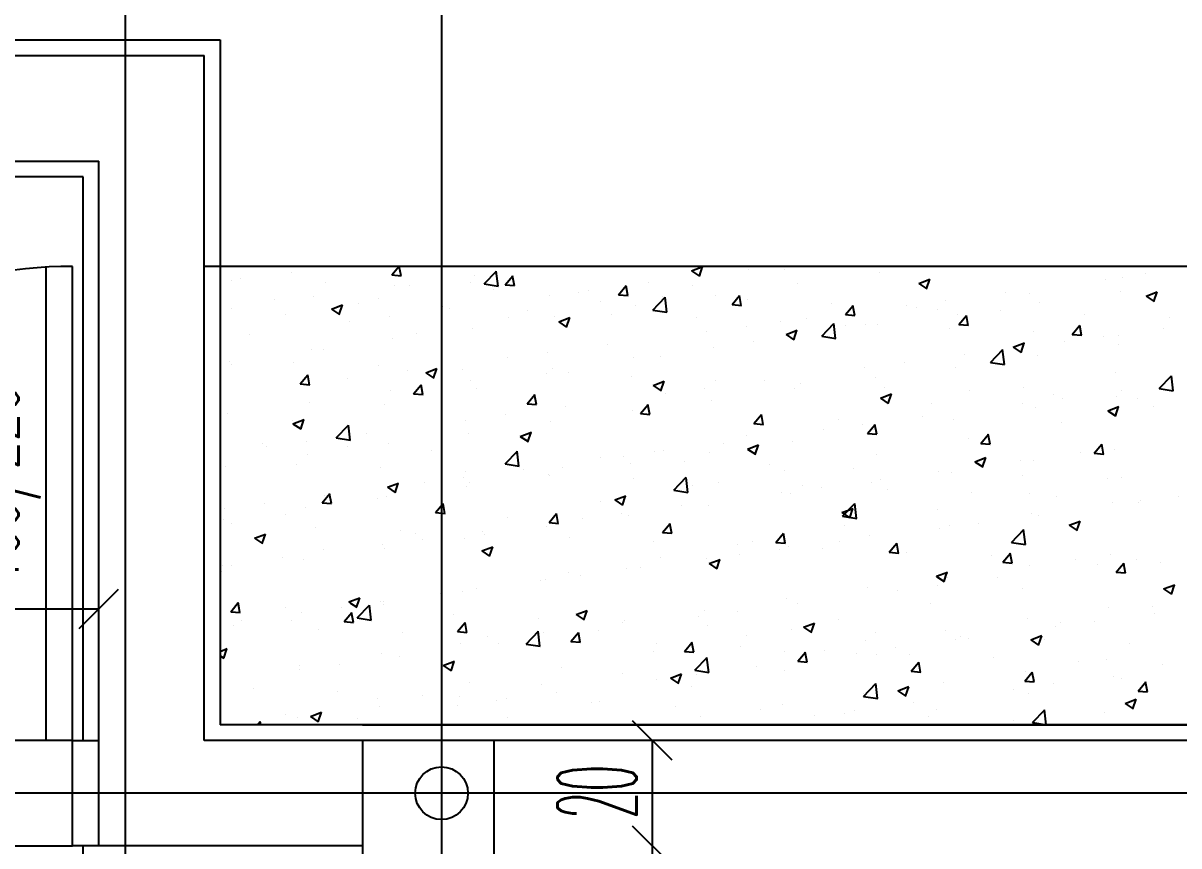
# Model space of a CAD drawing. Extents: x 78 to 306, y -397 to 18.
# Drawn here: x 271.23827 to 271.28212, y -396.46156 to -396.43032 of the extents above; entities that cross this region are included whole.
import ezdxf

# ---------------------------------------------------------------- set-up
doc = ezdxf.new("R2010")
doc.units = 0
doc.header["$LTSCALE"] = 0.5
doc.header["$MEASUREMENT"] = 0
doc.linetypes.add('DASHDOT2', pattern=[0.5, 0.25, -0.125, 0, -0.125])
doc.linetypes.add('DASHED', pattern=[0.75, 0.5, -0.25])
doc.layers.get('0').update_dxf_attribs({"linetype": 'CONTINUOUS'})
for name, color, linetype in [('AKS', 5, 'DASHDOT2'), ('ASHADE', 7, 'CONTINUOUS'), ('DUVAR', 6, 'CONTINUOUS'), ('INS.YAKL.', 30, 'CONTINUOUS'), ('KAPI', 1, 'CONTINUOUS'), ('KOLON', 4, 'CONTINUOUS'), ('MERDIVEN', 3, 'CONTINUOUS'), ('OLCU', 31, 'CONTINUOUS'), ('SIVA', 7, 'CONTINUOUS'), ('TARAMA', 8, 'CONTINUOUS')]:
    doc.layers.add(name, color=color, linetype=linetype)
doc.styles.add('OLCU', font='romans.shx', dxfattribs={"width": 0.6, "height": 0.125})
doc.styles.add('OLCUIC', font='ROMANS.SHX', dxfattribs={"width": 0.4, "height": 0.15})

msp = doc.modelspace()

# ---------------------------------------------------------------- linework, layer by layer
at = {"color": 0, "linetype": 'ByBlock'}
for p, q in [((271.240393941935, -396.4533098737721), (271.241893941935, -396.4518098737721)), ((271.262893941935, -396.4583098737721), (271.261393941935, -396.4568098737721)), ((271.261393941935, -396.4608098737721), (271.262893941935, -396.4623098737721)), ((271.262893941935, -396.4623098737721), (271.261393941935, -396.4608098737721))]:
    msp.add_line(p, q, dxfattribs=at)
at = {"layer": 'AKS'}
for p, q in [((271.2421439419349, -396.3515598737721), (271.2421439419349, -396.8395598737721)), ((271.2541439419349, -396.3555598737721), (271.2541439419349, -396.8355598737721)), ((271.3331439419348, -396.4595598737721), (271.0371439419357, -396.4595598737721))]:
    msp.add_line(p, q, dxfattribs=at)
at = {"layer": 'ASHADE'}
msp.add_circle((271.2541439419348, -396.4595598737721), 0.0009999999999999432, dxfattribs=at)
at = {"layer": 'DUVAR'}
for p, q in [((271.1661439419352, -396.4315598737721), (271.245143941935, -396.4315598737721)), ((271.245143941935, -396.4575598737758), (271.245143941935, -396.4315598737721)), ((271.1661439419356, -396.4355598737721), (271.241143941935, -396.4355598737721)), ((271.241143941935, -396.4615598737758), (271.241143941935, -396.4355598737721)), ((271.241143941935, -396.4575598737758), (271.241143941935, -396.4575598737758)), ((271.2511439419349, -396.4575598737758), (271.245143941935, -396.4575598737758)), ((271.4101439419348, -396.4575598737813), (271.2561439419349, -396.4575598737848)), ((271.2511439419349, -396.4615598737758), (271.241143941935, -396.4615598737758))]:
    msp.add_line(p, q, dxfattribs=at)
at = {"layer": 'INS.YAKL.', "linetype": 'DASHED', "ltscale": 0.5}
msp.add_line((271.1119697311724, -396.4586667860456), (271.5271439419359, -396.4397362132731), dxfattribs=at)
at = {"layer": 'KAPI'}
for p, q in [((271.2391439419349, -396.4575598737758), (271.2391439419355, -396.4395876730196)), ((271.2401439419349, -396.4575598737758), (271.2401439419352, -396.4395598737754)), ((271.2401439419349, -396.4575598737758), (271.2391439419349, -396.4575598737758)), ((271.2401439419349, -396.4575598737758), (271.2391439419349, -396.4575598737758)), ((271.2401439419349, -396.4575598737758), (271.2391439419349, -396.4575598737758)), ((271.2401439419352, -396.4615598737755), (271.2401439419349, -396.4575598737758)), ((271.2401439419349, -396.4575598737758), (271.241143941935, -396.4575598737758)), ((271.2401439419352, -396.4615598737755), (271.2401439419349, -396.4575598737758)), ((271.2401439419352, -396.4615598737755), (271.2401439419349, -396.4575598737758)), ((271.2411439419353, -396.4615598737755), (271.2401439419352, -396.4615598737755))]:
    msp.add_line(p, q, dxfattribs=at)
at = {"layer": 'KAPI', "ltscale": 1.4}
for p, q in [((271.2391439419355, -396.4575598737752), (271.2221439419354, -396.4575598737752)), ((271.2369439419388, -396.4615598737752), (271.2401439419352, -396.4615598737752))]:
    msp.add_line(p, q, dxfattribs=at)
at = {"layer": 'KAPI'}
msp.add_arc((271.2401439419352, -396.4575598737752), 0.01799999999988273, 90, 180.0000000016285, dxfattribs=at)
at = {"layer": 'KOLON'}
for p, q in [((271.2561439419349, -396.4575598737813), (271.2511439419349, -396.4575598737813)), ((271.2511439419349, -396.4575598737813), (271.2511439419349, -396.4785598737849)), ((271.2561439419349, -396.4835598737813), (271.2561439419349, -396.4575598737813))]:
    msp.add_line(p, q, dxfattribs=at)
at = {"layer": 'MERDIVEN'}
msp.add_line((271.5351439419333, -396.4395598737785), (271.245143941935, -396.439559873785), dxfattribs=at)
at = {"layer": 'OLCU', "ltscale": 1.4}
for p, q in [((271.221143941935, -396.4525598737721), (271.241143941935, -396.4525598737721)), ((271.262143941935, -396.4615598737721), (271.262143941935, -396.4575598737721)), ((271.262143941935, -396.5095598737721), (271.262143941935, -396.4615598737721))]:
    msp.add_line(p, q, dxfattribs=at)
at = {"layer": 'SIVA', "ltscale": 1.4}
for p, q in [((271.1655439419353, -396.4309598737721), (271.245743941935, -396.4309598737721)), ((271.245743941935, -396.4309598737721), (271.245743941935, -396.4569598737758)), ((271.240543941935, -396.4361598737721), (271.166143941935, -396.4361598737721)), ((271.240543941935, -396.4569598737758), (271.240543941935, -396.4361598737721)), ((271.240543941935, -396.4575598737758), (271.240543941935, -396.4569598737758)), ((271.240543941935, -396.4569598737758), (271.240543941935, -396.4569598737758)), ((271.304143941935, -396.4569598737758), (271.245743941935, -396.4569598737758)), ((271.2511439419349, -396.4569598737758), (271.2561439419355, -396.4569598737813)), ((271.2561439419355, -396.4569598737813), (271.4101439419348, -396.4569598737813)), ((271.2405439419354, -396.4621598737758), (271.2405439419353, -396.4615598737755))]:
    msp.add_line(p, q, dxfattribs=at)
at = {"layer": 'TARAMA'}
for p, q in [((271.2522530249591, -396.4398823973407), (271.2525236543559, -396.4395598737848)), ((271.2526060673108, -396.4399151312028), (271.2525405358825, -396.4395598737848)), ((271.258738188757, -396.4395788189549), (271.258738188757, -396.4395788189549)), ((271.2636318593281, -396.4397260672825), (271.26405197052, -396.4395648017052)), ((271.2639246981105, -396.4399287468209), (271.2640463560558, -396.4395661719046)), ((271.2465240784105, -396.440020150324), (271.2465240784105, -396.440020150324)), ((271.2484524243944, -396.4397894392278), (271.2484524243944, -396.4397894392278)), ((271.2522530224246, -396.4398823963659), (271.252611652516, -396.4399137724333)), ((271.2553918936422, -396.4399087647843), (271.2553918936422, -396.4399087647843)), ((271.2557586286065, -396.4402237923022), (271.2562259595791, -396.4397367330019)), ((271.2562865303219, -396.4403067559753), (271.256220241215, -396.4397369371159)), ((271.2565565860547, -396.4402589101506), (271.2568458404791, -396.4399141901512)), ((271.2569096280783, -396.4402916473922), (271.2568402527071, -396.4399155512829)), ((271.2636318587287, -396.4397260649338), (271.2639303122548, -396.4399273743791)), ((271.2657907751248, -396.4396654697516), (271.2657907751248, -396.4396654697516)), ((271.267174113596, -396.4396949600718), (271.267174113596, -396.4396949600718)), ((271.2707434570293, -396.439777373562), (271.2707434570293, -396.439777373562)), ((271.2722546359439, -396.4402065936989), (271.2726747471359, -396.4400453281216)), ((271.2725474742694, -396.4404092799812), (271.2726691322146, -396.440046705065)), ((271.279339823595, -396.4400403713819), (271.279339823595, -396.4400403713819)), ((271.2799629226069, -396.4399928047551), (271.2799629226069, -396.4399928047551)), ((271.28084186256, -396.4398426242007), (271.28084186256, -396.4398426242007)), ((271.2461800327722, -396.4400886052604), (271.2461800327722, -396.4400886052604)), ((271.2497270130276, -396.4401554795544), (271.2497270130276, -396.4401554795544)), ((271.2523612545069, -396.4402928763715), (271.2523612545069, -396.4402928763715)), ((271.2529299476446, -396.4402908087848), (271.2529299476446, -396.4402908087848)), ((271.255239071741, -396.4401794488489), (271.255239071741, -396.4401794488489)), ((271.2557586292673, -396.4402237915137), (271.2562922497917, -396.4403065510208)), ((271.2561328822616, -396.4404261380152), (271.2561328822616, -396.4404261380152)), ((271.2565565835204, -396.4402589091746), (271.2569152136117, -396.440290285242)), ((271.2597290812424, -396.4404635068908), (271.2597290812424, -396.4404635068908)), ((271.2608601471503, -396.4406354229605), (271.2611494015746, -396.4402907029611)), ((271.2612131888458, -396.4406681635815), (271.2611438134746, -396.4402920674722)), ((271.2620014728647, -396.4401643408582), (271.2620014728647, -396.4401643408582)), ((271.2636749965799, -396.4402955899658), (271.2636749965799, -396.4402955899658)), ((271.2676628366335, -396.4401998371193), (271.2676628366335, -396.4401998371193)), ((271.2722546353471, -396.4402065913495), (271.2725530888732, -396.4404079007948)), ((271.2477891655792, -396.4408260997365), (271.2477891655792, -396.4408260997365)), ((271.2492806341112, -396.4407153399288), (271.2492806341112, -396.4407153399288)), ((271.2517399547249, -396.4407800787429), (271.2517399547249, -396.4407800787429)), ((271.2582270422774, -396.440661254072), (271.2582270422774, -396.440661254072)), ((271.2593358168787, -396.4405614672456), (271.2593358168787, -396.4405614672456)), ((271.2601758795638, -396.4408962198598), (271.2601758795638, -396.4408962198598)), ((271.2608601446161, -396.4406354219832), (271.2612187747075, -396.4406667980506)), ((271.2621620748982, -396.4412169063882), (271.2626294058708, -396.4407298470879)), ((271.2625387514957, -396.440696796476), (271.2625387514957, -396.440696796476)), ((271.2626899757203, -396.441299874061), (271.2626236866134, -396.4407300552016)), ((271.2645465153375, -396.440649694941), (271.2645465153375, -396.440649694941)), ((271.2651637082459, -396.4410119357704), (271.2654529626703, -396.440667215771)), ((271.2655167496133, -396.4410446797709), (271.2654473742421, -396.4406685836615)), ((271.2657416861127, -396.4408321257064), (271.2657416861127, -396.4408321257064)), ((271.2732781297125, -396.4408384085212), (271.2732781297125, -396.4408384085212)), ((271.2755505213348, -396.4405392424886), (271.2755505213348, -396.4405392424886)), ((271.2764638055909, -396.4405934346491), (271.2764638055909, -396.4405934346491)), ((271.2798980787246, -396.4405183037188), (271.2798980787246, -396.4405183037188)), ((271.2808774119655, -396.4406871177652), (271.2811758654916, -396.4408884272105)), ((271.2808774125597, -396.4406871201154), (271.2812975237516, -396.4405258545381)), ((271.2811702504282, -396.4408898131416), (271.2812919083734, -396.4405272382253)), ((271.2461643128151, -396.4411651977505), (271.2461643128151, -396.4411651977505)), ((271.2499677484092, -396.4411807277936), (271.2503878596012, -396.4410194622163)), ((271.2499677478053, -396.4411807254454), (271.2502662013314, -396.4413820348906)), ((271.2502605861802, -396.4413833966407), (271.2503822441254, -396.4410208217245)), ((271.2509921001962, -396.4409614289669), (271.2509921001962, -396.4409614289669)), ((271.2541950348133, -396.4410967581973), (271.2541950348133, -396.4410967581973)), ((271.2544377400172, -396.4411601251787), (271.2544377400172, -396.4411601251787)), ((271.2573979694303, -396.4412320874277), (271.2573979694303, -396.4412320874277)), ((271.2606009040474, -396.4413674166581), (271.2606009040474, -396.4413674166581)), ((271.2615158762022, -396.4410338065283), (271.2615158762022, -396.4410338065283)), ((271.2621620755594, -396.4412169055979), (271.2626956960838, -396.4412996651049)), ((271.2651637057119, -396.4410119347919), (271.2655223358032, -396.4410433108593)), ((271.2689446207298, -396.4409674549368), (271.2689446207298, -396.4409674549368)), ((271.2694672693415, -396.4413884485803), (271.2697565237659, -396.4410437285809)), ((271.2698203103807, -396.4414211959602), (271.2697509350096, -396.4410450998508)), ((271.2717760907476, -396.4410361557024), (271.2717760907476, -396.4410361557024)), ((271.2721475553468, -396.4411027841672), (271.2721475553468, -396.4411027841672)), ((271.2729646885748, -396.4411940645431), (271.2729646885748, -396.4411940645431)), ((271.2753504899638, -396.4412381133976), (271.2753504899638, -396.4412381133976)), ((271.2768174583288, -396.4409407672761), (271.2768174583288, -396.4409407672761)), ((271.2482408377089, -396.4413807086369), (271.2482408377089, -396.4413807086369)), ((271.25066330943, -396.4416570383925), (271.25066330943, -396.4416570383925)), ((271.252165348395, -396.4414592912112), (271.252165348395, -396.4414592912112)), ((271.2566767625478, -396.4414968497538), (271.2566767625478, -396.4414968497538)), ((271.2584352558064, -396.4414562700856), (271.2584352558064, -396.4414562700856)), ((271.2585905244237, -396.4416612518611), (271.2588889779498, -396.4418625613063)), ((271.2585905250251, -396.44166125421), (271.2590106362169, -396.4414999886327)), ((271.2588833623391, -396.4418639298011), (271.2590050202842, -396.4415013548848)), ((271.2638038386644, -396.4415027458886), (271.2638038386644, -396.4415027458886)), ((271.2670067732814, -396.4416380751189), (271.2670067732814, -396.4416380751189)), ((271.2679867884874, -396.441535026809), (271.2679867884874, -396.441535026809)), ((271.26856552119, -396.4422100204742), (271.2690328521626, -396.4417229611738)), ((271.2690934211186, -396.4422929921468), (271.2690271320118, -396.4417231732874)), ((271.2694655715587, -396.4417946944371), (271.2694655715587, -396.4417946944371)), ((271.2694672668076, -396.4413884476006), (271.269825896899, -396.441419823668)), ((271.2702097078985, -396.4417734043494), (271.2702097078985, -396.4417734043494)), ((271.2706704978974, -396.441774736685), (271.2706704978974, -396.441774736685)), ((271.2737011370327, -396.4413906250977), (271.2737011370327, -396.4413906250977)), ((271.2737708279034, -396.4417649604093), (271.2741294579947, -396.4417963364767)), ((271.2737708304371, -396.4417649613902), (271.2740600848614, -396.4414202413908)), ((271.2741238711482, -396.4417977121495), (271.2740544957771, -396.4414216160402)), ((271.2780743915327, -396.4421414742001), (271.2783636459571, -396.4417967542007)), ((271.2784274319157, -396.4421742283388), (271.2783580565446, -396.4417981322295)), ((271.2785534245809, -396.441373442628), (271.2785534245809, -396.441373442628)), ((271.2817563591979, -396.4415087718584), (271.2817563591979, -396.4415087718584)), ((271.2468740071698, -396.4421559094991), (271.2468740071698, -396.4421559094991)), ((271.2531776455317, -396.4420974796478), (271.2531776455317, -396.4420974796478)), ((271.2553189345103, -396.4419061279072), (271.2553189345103, -396.4419061279072)), ((271.2642123579001, -396.4420319400228), (271.2642123579001, -396.4420319400228)), ((271.2657143968651, -396.4418341928416), (271.2657143968651, -396.4418341928416)), ((271.2672133010421, -396.4421417782768), (271.2675117545682, -396.4423430877221)), ((271.2672133016408, -396.4421417806265), (271.2676334128328, -396.4419805150492)), ((271.2675061384979, -396.4423444629615), (271.2676277964431, -396.4419818880452)), ((271.2675898775016, -396.4421972002423), (271.2675898775016, -396.4421972002423)), ((271.2685655218515, -396.4422100196821), (271.2690991423759, -396.4422927791891)), ((271.2734126425155, -396.4419087335797), (271.2734126425155, -396.4419087335797)), ((271.2766155771325, -396.4420440628102), (271.2766155771325, -396.4420440628102)), ((271.2780743889992, -396.4421414732179), (271.2784330190905, -396.4421728492853)), ((271.2792634453353, -396.442209094472), (271.2792634453353, -396.442209094472)), ((271.2798185117496, -396.4421793920405), (271.2798185117496, -396.4421793920405)), ((271.2815358369576, -396.4419099284394), (271.2815358369576, -396.4419099284394)), ((271.252288295375, -396.4422902394945), (271.252288295375, -396.4422902394945)), ((271.26042305564, -396.4425308111295), (271.26042305564, -396.4425308111295)), ((271.2644735562056, -396.442647058064), (271.2644735562056, -396.442647058064)), ((271.2659664545427, -396.4423953243311), (271.2659664545427, -396.4423953243311)), ((271.2758360782566, -396.4426223070429), (271.2762561894485, -396.4424610414656)), ((271.2758360776605, -396.4426223046925), (271.2761345311866, -396.4428236141378)), ((271.2761289146567, -396.4428249961219), (271.2762505726019, -396.4424624212056)), ((271.2777614063704, -396.4424068416532), (271.2777614063704, -396.4424068416532)), ((271.2798251195926, -396.4425156668418), (271.2798251195926, -396.4425156668418)), ((271.2492076749793, -396.4427127030518), (271.2492076749793, -396.4427127030518)), ((271.2496785285157, -396.4426981095418), (271.2496785285157, -396.4426981095418)), ((271.2566486250527, -396.4430277243433), (271.2566486250527, -396.4430277243433)), ((271.2581506640177, -396.4428299771621), (271.2581506640177, -396.4428299771621)), ((271.2614429170703, -396.4430311696512), (271.2614429170703, -396.4430311696512)), ((271.2624673375266, -396.4429959542251), (271.2624673375266, -396.4429959542251)), ((271.2739721041102, -396.4429057127599), (271.2739721041102, -396.4429057127599)), ((271.2749689674818, -396.4432031345602), (271.2754362984543, -396.4427160752598)), ((271.275496866517, -396.4432861102326), (271.2754305774102, -396.4427162913732)), ((271.2767444991969, -396.4429381303991), (271.2767444991969, -396.4429381303991)), ((271.2460913536832, -396.4431625608735), (271.2460913536832, -396.4431625608735)), ((271.2461794114996, -396.4432987394358), (271.2461794114996, -396.4432987394358)), ((271.2485333029286, -396.4432053326731), (271.2485333029286, -396.4432053326731)), ((271.2517362375456, -396.4433406619036), (271.2517362375456, -396.4433406619036)), ((271.2528593227926, -396.44352659545), (271.2528593227926, -396.44352659545)), ((271.253549190722, -396.4435964411376), (271.2539693019139, -396.4434351755603)), ((271.2538420265676, -396.4437991127814), (271.2539636845128, -396.4434365378651)), ((271.2549391721627, -396.443475991134), (271.2549391721627, -396.443475991134)), ((271.2583622966745, -396.4434536332086), (271.2583622966745, -396.4434536332086)), ((271.2701976735229, -396.4434026259737), (271.2701976735229, -396.4434026259737)), ((271.2716997124879, -396.4432048787925), (271.2716997124879, -396.4432048787925)), ((271.2736281779008, -396.4433879882207), (271.2736281779008, -396.4433879882207)), ((271.2749689681436, -396.4432031337662), (271.275502588668, -396.4432858932732)), ((271.2487819718668, -396.4440190373335), (271.2490712262912, -396.4436743173342)), ((271.2491350110205, -396.4440517684552), (271.2490656356494, -396.4436756723459)), ((271.2505869311703, -396.4438257614825), (271.2505869311703, -396.4438257614825)), ((271.2535491901187, -396.4435964387884), (271.2538476436449, -396.4437977482336)), ((271.2552459753784, -396.4439034910302), (271.2552459753784, -396.4439034910302)), ((271.2581421067797, -396.4436113203644), (271.2581421067797, -396.4436113203644)), ((271.2589682205106, -396.4435965841191), (271.2589682205106, -396.4435965841191)), ((271.2613450413967, -396.4437466495948), (271.2613450413967, -396.4437466495948)), ((271.2621719673377, -396.444076967554), (271.2625920785297, -396.4439157019767)), ((271.2624648027264, -396.4442796459418), (271.2625864606716, -396.4439170710255)), ((271.2645479760138, -396.4438819788252), (271.2645479760138, -396.4438819788252)), ((271.2664083712627, -396.4439014970803), (271.2664083712627, -396.4439014970803)), ((271.2705975387655, -396.443772099808), (271.2705975387655, -396.443772099808)), ((271.2797151986462, -396.4435727874647), (271.2797151986462, -396.4435727874647)), ((271.2813724137735, -396.4441962486461), (271.2818397447461, -396.4437091893458)), ((271.2819003119154, -396.4442792283184), (271.2818340228087, -396.443709409459)), ((271.2487819693305, -396.4440190363595), (271.2491405994219, -396.4440504124268)), ((271.2490848922053, -396.4440235086637), (271.2490848922053, -396.4440235086637)), ((271.2522153362431, -396.4442876026175), (271.2522153362431, -396.4442876026175)), ((271.2530855304263, -396.4443955491681), (271.2534441605176, -396.4444269252355)), ((271.2530855329624, -396.4443955501434), (271.2533747873867, -396.444050830144)), ((271.253438571788, -396.4444282846446), (271.2533691964169, -396.4440521885352)), ((271.2554691034945, -396.4441972140131), (271.2554691034945, -396.4441972140131)), ((271.257389094058, -396.4447720629533), (271.2576783484823, -396.4444273429539)), ((271.2577421325554, -396.4448048008339), (271.2576727571844, -396.4444287047245)), ((271.2621719667371, -396.4440769652041), (271.2624704202632, -396.4442782746493)), ((271.2626339406755, -396.4443984102941), (271.2626339406755, -396.4443984102941)), ((271.2641359796405, -396.4442006631129), (271.2641359796405, -396.4442006631129)), ((271.2675169183697, -396.4441945633653), (271.2675169183697, -396.4441945633653)), ((271.2677509106308, -396.4440173080556), (271.2677509106308, -396.4440173080556)), ((271.2707947439536, -396.4445574939705), (271.2712148551454, -396.4443962283931)), ((271.2709538452478, -396.444152637286), (271.2709538452478, -396.444152637286)), ((271.2710875788853, -396.4447601791022), (271.2712092368304, -396.4443976041858)), ((271.2741567798649, -396.4442879665164), (271.2741567798649, -396.4442879665164)), ((271.2762160816301, -396.4441734173587), (271.2762160816301, -396.4441734173587)), ((271.2773597144819, -396.4444232957468), (271.2773597144819, -396.4444232957468)), ((271.279957419733, -396.4442763987108), (271.279957419733, -396.4442763987108)), ((271.2813724144357, -396.4441962478504), (271.2819060349601, -396.4442790073574)), ((271.2491347158474, -396.4447100661748), (271.2491347158474, -396.4447100661748)), ((271.2519699864785, -396.4447978439071), (271.2519699864785, -396.4447978439071)), ((271.257389091522, -396.4447720619768), (271.2577477216134, -396.4448034380442)), ((271.2616926551536, -396.4451485757633), (271.261981909578, -396.4448038557638)), ((271.2620456933229, -396.4451813170232), (271.2619763179518, -396.4448052209139)), ((271.2644005970737, -396.444644421187), (271.2644005970737, -396.444644421187)), ((271.2707947433555, -396.4445574916198), (271.2710931968817, -396.4447588010651)), ((271.2727169646141, -396.4447740472527), (271.2727169646141, -396.4447740472527)), ((271.2761829891457, -396.4447733119245), (271.2761829891457, -396.4447733119245)), ((271.2776850281107, -396.4445755647433), (271.2776850281107, -396.4445755647433)), ((271.2794175205693, -396.4450380203869), (271.2798376317613, -396.4448767548096)), ((271.2797521604607, -396.4445130299648), (271.2797521604607, -396.4445130299648)), ((271.280562649099, -396.4445586249772), (271.280562649099, -396.4445586249772)), ((271.2460183945513, -396.4451599239965), (271.2460183945513, -396.4451599239965)), ((271.2565722467931, -396.4451964474334), (271.2565722467931, -396.4451964474334)), ((271.2588446384153, -396.4448972814008), (271.2588446384153, -396.4448972814008)), ((271.2613699579384, -396.4450285327742), (271.2613699579384, -396.4450285327742)), ((271.2616926526178, -396.4451485747854), (271.2620512827091, -396.4451799508528)), ((271.2659962162492, -396.4455250885731), (271.2662854706736, -396.4451803685737)), ((271.2663492540904, -396.4455578332125), (271.2662798787193, -396.4451817371032)), ((271.2723936868856, -396.4452721830312), (271.2723936868856, -396.4452721830312)), ((271.276671540065, -396.4449354935221), (271.276671540065, -396.4449354935221)), ((271.2794175199739, -396.4450380180355), (271.2797159735001, -396.4452393274807)), ((271.2797103550441, -396.4452407122625), (271.2798320129892, -396.4448781373462)), ((271.281152889453, -396.4448901883695), (271.281152889453, -396.4448901883695)), ((271.2484708694624, -396.445398473801), (271.2484708694624, -396.445398473801)), ((271.2485078564189, -396.4455316280651), (271.2489279676108, -396.4453703624878)), ((271.2485078558137, -396.4455316257157), (271.2488063093399, -396.4457329351609)), ((271.2488006907961, -396.4457342957617), (271.2489223487412, -396.4453717208453)), ((271.2501506569354, -396.4460685039065), (271.250617987908, -396.4455814446061)), ((271.2506785540886, -396.4461514632006), (271.2506122649817, -396.4455816443413)), ((271.2550702078281, -396.4453941946146), (271.2550702078281, -396.4453941946146)), ((271.2582893375426, -396.4454509963316), (271.2582893375426, -396.4454509963316)), ((271.2659962137135, -396.4455250875941), (271.2663548438049, -396.4455564636615)), ((271.269217847598, -396.4453746771467), (271.269217847598, -396.4453746771467)), ((271.2701212952633, -396.4455713490638), (271.2701212952633, -396.4455713490638)), ((271.2702997773448, -396.445901601383), (271.2705890317691, -396.4455568813836)), ((271.2706528148579, -396.4459343494019), (271.2705834394868, -396.4455582532926)), ((271.2735552187689, -396.4453853513437), (271.2735552187689, -396.4453853513437)), ((271.2776537724369, -396.4454908182635), (271.2776537724369, -396.4454908182635)), ((271.2490085139456, -396.4461922317538), (271.2490085139456, -396.4461922317538)), ((271.2501506575965, -396.4460685031193), (271.2506842781209, -396.4461512626264)), ((271.2512809055679, -396.4458930657212), (271.2512809055679, -396.4458930657212)), ((271.2551730162465, -396.4459008541532), (271.2551730162465, -396.4459008541532)), ((271.2571306324322, -396.4460121521314), (271.2574290859583, -396.4462134615766)), ((271.2571306330346, -396.4460121544815), (271.2575507442266, -396.4458508889043)), ((271.2574234669549, -396.4462148289221), (271.2575451249001, -396.4458522540057)), ((271.265718730582, -396.4459753070407), (271.265718730582, -396.4459753070407)), ((271.2674439592378, -396.4461919264883), (271.2674439592378, -396.4461919264883)), ((271.2686192562983, -396.445769096245), (271.2686192562983, -396.445769096245)), ((271.2702997748093, -396.4459016004028), (271.2706584049006, -396.4459329764702)), ((271.2705245796336, -396.445769462931), (271.2705245796336, -396.445769462931)), ((271.2741546554209, -396.4460914481575), (271.2741546554209, -396.4460914481575)), ((271.2746033384404, -396.4462781141929), (271.2748925928648, -396.4459333941935)), ((271.2749563756254, -396.4463108655912), (271.2748870002543, -396.4459347694819)), ((271.247364894573, -396.4462713047802), (271.247364894573, -396.4462713047802)), ((271.2475064749807, -396.446389978935), (271.2475064749807, -396.446389978935)), ((271.2505678291901, -396.4464066340106), (271.2505678291901, -396.4464066340106)), ((271.2521423771112, -396.4462849657405), (271.2521423771112, -396.4462849657405)), ((271.2537707638071, -396.446541963241), (271.2537707638071, -396.446541963241)), ((271.2565541032272, -396.4470616179925), (271.2570214341998, -396.4465745586921)), ((271.257081999487, -396.4471445812864), (271.2570157103801, -396.4465747624271)), ((271.2622196135659, -396.4465759369347), (271.2622196135659, -396.4465759369347)), ((271.2625575624159, -396.4465671333842), (271.2625575624159, -396.4465671333842)), ((271.2648299540381, -396.4462679673516), (271.2648299540381, -396.4462679673516)), ((271.2657534090505, -396.4464926785471), (271.2660518625767, -396.4466939879923)), ((271.2657534096505, -396.446492680898), (271.2661735208424, -396.4463314153207)), ((271.2660462431137, -396.4466953620824), (271.2661679010589, -396.4463327871661)), ((271.2746033359051, -396.4462781132115), (271.2749619659964, -396.4463094892789)), ((271.278906899536, -396.4466546270028), (271.2791961539604, -396.4463099070034)), ((271.2792599363929, -396.4466873817805), (271.2791905610218, -396.4463112856712)), ((271.2796792013288, -396.4465103930877), (271.2796792013288, -396.4465103930877)), ((271.2490617567155, -396.4467074292978), (271.2490617567155, -396.4467074292978)), ((271.2565541038887, -396.4470616172035), (271.257087724413, -396.4471443767105)), ((271.2569736984241, -396.4466772924714), (271.2569736984241, -396.4466772924714)), ((271.2601766330412, -396.4468126217018), (271.2601766330412, -396.4468126217018)), ((271.2610555234509, -396.4467648805654), (271.2610555234509, -396.4467648805654)), ((271.2612969988065, -396.4470258958972), (271.2612969988065, -396.4470258958972)), ((271.2633795676582, -396.4469479509322), (271.2633795676582, -396.4469479509322)), ((271.2643276379418, -396.4466417843099), (271.2643276379418, -396.4466417843099)), ((271.2706555384048, -396.4466920780515), (271.2706555384048, -396.4466920780515)), ((271.2743761862662, -396.4469732073144), (271.2747962974582, -396.4468119417372)), ((271.274376185669, -396.4469732049628), (271.2746746391951, -396.4471745144081)), ((271.2746690192726, -396.4471758952428), (271.2747906772178, -396.4468133203265)), ((271.276106610886, -396.4469420350146), (271.276106610886, -396.4469420350146)), ((271.2765985809331, -396.446932856645), (271.2765985809331, -396.446932856645)), ((271.2783790025083, -396.4466428689821), (271.2783790025083, -396.4466428689821)), ((271.2789068970009, -396.4466546260201), (271.2792655270922, -396.4466860020875)), ((271.2459454354194, -396.4471572871195), (271.2459454354194, -396.4471572871195)), ((271.2486299817417, -396.4470772541927), (271.2486299817417, -396.4470772541927)), ((271.2518329163588, -396.4472125834231), (271.2518329163588, -396.4472125834231)), ((271.2550358509758, -396.4473479126535), (271.2550358509758, -396.4473479126535)), ((271.2572662211907, -396.4472637516721), (271.2572662211907, -396.4472637516721)), ((271.2582163784107, -396.4474483594545), (271.2582163784107, -396.4474483594545)), ((271.2582387855928, -396.4474832418839), (271.2582387855928, -396.4474832418839)), ((271.2587204965499, -396.4471765668287), (271.2587204965499, -396.4471765668287)), ((271.2665825022752, -396.4470832801626), (271.2665825022752, -396.4470832801626)), ((271.2671564213887, -396.4472927079455), (271.2671564213887, -396.4472927079455)), ((271.2697854368923, -396.447218609393), (271.2697854368923, -396.447218609393)), ((271.2729883715093, -396.4473539386235), (271.2729883715093, -396.4473539386235)), ((271.273482259637, -396.4473827144667), (271.273482259637, -396.4473827144667)), ((271.274604571921, -396.4471397821958), (271.274604571921, -396.4471397821958)), ((271.2761913061263, -396.4474892678538), (271.2761913061263, -396.4474892678538)), ((271.2520892981272, -396.4479473390587), (271.2523877516533, -396.4481486485039)), ((271.2520892987316, -396.4479473414091), (271.2525094099235, -396.4477860758318)), ((271.2523821311834, -396.4481500119023), (271.2525037891286, -396.447787436986)), ((271.2534917906034, -396.4477606648859), (271.2534917906034, -396.4477606648859)), ((271.2549938295684, -396.4475629177047), (271.2549938295684, -396.4475629177047)), ((271.2551000571146, -396.4478982172762), (271.2551000571146, -396.4478982172762)), ((271.2552213795338, -396.4477771967227), (271.2552213795338, -396.4477771967227)), ((271.2614417202099, -396.4476185711143), (271.2614417202099, -396.4476185711143)), ((271.2629575495189, -396.4480547320784), (271.2634248804915, -396.4475676727781)), ((271.2634854448854, -396.4481376993722), (271.2634191557785, -396.4475678805128)), ((271.2636573043727, -396.4478933378395), (271.2636573043727, -396.4478933378395)), ((271.2646446548269, -396.4477539003447), (271.2646446548269, -396.4477539003447)), ((271.2678475894439, -396.4478892295751), (271.2678475894439, -396.4478892295751)), ((271.2685428780386, -396.447937819335), (271.2685428780386, -396.447937819335)), ((271.2704516205017, -396.447766826054), (271.2704516205017, -396.447766826054)), ((271.2708152696609, -396.4476386533025), (271.2708152696609, -396.4476386533025)), ((271.2793942407434, -396.4476245970843), (271.2793942407434, -396.4476245970843)), ((271.2799452303997, -396.4475905526288), (271.2799452303997, -396.4475905526288)), ((271.2496144798701, -396.4485321901363), (271.2499037342944, -396.4481874701369)), ((271.2497024883432, -396.4482595359925), (271.2497024883432, -396.4482595359925)), ((271.2499675154977, -396.4485649218969), (271.2498981401266, -396.4481888257876)), ((271.2517222625178, -396.4483778266166), (271.2517222625178, -396.4483778266166)), ((271.2520694179793, -396.4482823288635), (271.2520694179793, -396.4482823288635)), ((271.2607120753474, -396.4484278678256), (271.2611321865393, -396.4482666022483)), ((271.2610049073423, -396.4486305450627), (271.2611265652874, -396.4482679701463)), ((271.2629575501808, -396.4480547312876), (271.2634911707051, -396.4481374907946)), ((271.2670408390736, -396.4481355665163), (271.2670408390736, -396.4481355665163)), ((271.2673710001059, -396.4481892896113), (271.2673710001059, -396.4481892896113)), ((271.271050524061, -396.4480245588055), (271.271050524061, -396.4480245588055)), ((271.274253458678, -396.4481598880359), (271.274253458678, -396.4481598880359)), ((271.2764461133837, -396.4481911825228), (271.2764461133837, -396.4481911825228)), ((271.277456393295, -396.4482952172664), (271.277456393295, -396.4482952172664)), ((271.2820919265088, -396.4483127209655), (271.2820919265088, -396.4483127209655)), ((271.245928057756, -396.4487564492063), (271.245928057756, -396.4487564492063)), ((271.247430096721, -396.4485587020251), (271.247430096721, -396.4485587020251)), ((271.2489887975835, -396.4487047924208), (271.2489887975835, -396.4487047924208)), ((271.2496144773322, -396.4485321891617), (271.2499731074236, -396.4485635652291)), ((271.2539180409657, -396.4489087029462), (271.25420729539, -396.4485639829468)), ((271.2542710762652, -396.4489414380863), (271.2542017008941, -396.4485653419769)), ((271.2601581873566, -396.4484939677335), (271.2601581873566, -396.4484939677335)), ((271.2607120747456, -396.4484278654744), (271.2610105282717, -396.4486291749196)), ((271.2632515368135, -396.448634437623), (271.2632515368135, -396.448634437623)), ((271.2642546788098, -396.4486391474329), (271.2642546788098, -396.4486391474329)), ((271.2693348519632, -396.448908394242), (271.2697549631551, -396.4487471286647)), ((271.2693609958107, -396.4490478461644), (271.2698283267833, -396.448560786864)), ((271.2696276835011, -396.449111078223), (271.2697493414463, -396.4487485033067)), ((271.2698888902837, -396.449130817458), (271.2698226011769, -396.4485609985986)), ((271.2729469963676, -396.4487918124168), (271.2729469963676, -396.4487918124168)), ((271.2796062421969, -396.4485077562107), (271.2796062421969, -396.4485077562107)), ((271.2805898875438, -396.4485104681467), (271.2805898875438, -396.4485104681467)), ((271.2806593279121, -396.4484305464968), (271.2806593279121, -396.4484305464968)), ((271.2458724762875, -396.4491546502424), (271.2458724762875, -396.4491546502424)), ((271.2482231455017, -396.4489784565106), (271.2482231455017, -396.4489784565106)), ((271.253918038428, -396.4489087019703), (271.2542766685193, -396.4489400780377)), ((271.2566590703406, -396.4490945976275), (271.2566590703406, -396.4490945976275)), ((271.2582216020613, -396.449285215756), (271.2585108564857, -396.4489404957567)), ((271.2585746370327, -396.4493179542756), (271.2585052616616, -396.4489418581663)), ((271.2594771062262, -396.4491313508367), (271.2594771062262, -396.4491313508367)), ((271.2609791451912, -396.4489336036555), (271.2609791451912, -396.4489336036555)), ((271.2612240396746, -396.4490232590202), (271.2612240396746, -396.4490232590202)), ((271.269334851364, -396.4489083918901), (271.2696333048901, -396.4491097013353)), ((271.2693609964729, -396.4490478453718), (271.2698946169972, -396.4491306048788)), ((271.2765256218012, -396.448930219768), (271.2765256218012, -396.448930219768)), ((271.2768005852836, -396.4490093392533), (271.2768005852836, -396.4490093392533)), ((271.277957628579, -396.4493889206585), (271.2783777397709, -396.4492276550811)), ((271.2782504596599, -396.4495916113834), (271.2783721176051, -396.4492290364671)), ((271.2461711844741, -396.449321157899), (271.2461711844741, -396.449321157899)), ((271.2493741190911, -396.4494564871293), (271.2493741190911, -396.4494564871293)), ((271.2525770537081, -396.4495918163598), (271.2525770537081, -396.4495918163598)), ((271.2531599533245, -396.4496952275215), (271.2531599533245, -396.4496952275215)), ((271.2556878039661, -396.4496302219434), (271.2556878039661, -396.4496302219434)), ((271.2581434192788, -396.4494457225775), (271.2581434192788, -396.4494457225775)), ((271.2582215995237, -396.449285214779), (271.2585802296151, -396.4493165908464)), ((271.2625251606195, -396.4496617275877), (271.2628837907108, -396.449693103655)), ((271.2625251631569, -396.449661728566), (271.2628144175812, -396.4493170085666)), ((271.2628781978001, -396.4496944704649), (271.2628088224291, -396.4493183743556)), ((271.2668287242525, -396.4500382413759), (271.2671179786769, -396.4496935213764)), ((271.2671817585676, -396.4500709866542), (271.2671123831965, -396.4496948905449)), ((271.2694478793516, -396.4493924423108), (271.2694478793516, -396.4493924423108)), ((271.2730261546964, -396.4495062524671), (271.2730261546964, -396.4495062524671)), ((271.2734093005051, -396.4493800775897), (271.2734093005051, -396.4493800775897)), ((271.2745281936614, -396.4493085052859), (271.2745281936614, -396.4493085052859)), ((271.2757644421025, -396.4500409602504), (271.276231773075, -396.44955390095)), ((271.2762923356821, -396.4501239355437), (271.2762260465753, -396.4495541166844)), ((271.2779576279824, -396.4493889183058), (271.2782560815085, -396.4495902277511)), ((271.2470479644285, -396.4498825283367), (271.2474680756204, -396.4497212627593)), ((271.2470479638222, -396.449882525986), (271.2473464173484, -396.4500838354312)), ((271.247340795412, -396.4500851948825), (271.2474624533571, -396.4497226199662)), ((271.2519133733788, -396.4501271351572), (271.2519133733788, -396.4501271351572)), ((271.2534154123438, -396.4499293879759), (271.2534154123438, -396.4499293879759)), ((271.2550270979827, -396.4498955803992), (271.2550270979827, -396.4498955803992)), ((271.2557799883252, -396.4497271455901), (271.2557799883252, -396.4497271455901)), ((271.2589829229422, -396.4498624748206), (271.2589829229422, -396.4498624748206)), ((271.2621858575592, -396.449997804051), (271.2621858575592, -396.449997804051)), ((271.2653887921763, -396.4501331332814), (271.2653887921763, -396.4501331332814)), ((271.2659487623355, -396.4499930722048), (271.2659487623355, -396.4499930722048)), ((271.2668287217152, -396.4500382403963), (271.2671873518066, -396.4500696164637)), ((271.2692368524362, -396.4500051235738), (271.2692368524362, -396.4500051235738)), ((271.2703786613698, -396.449764189177), (271.2703786613698, -396.449764189177)), ((271.2711322853481, -396.4504147541858), (271.2714215397725, -396.4500700341864)), ((271.2714853193351, -396.4504475028436), (271.271415943964, -396.4500714067343)), ((271.275764442765, -396.4500409594559), (271.2762980632893, -396.450123718963)), ((271.2496608363085, -396.4502958574155), (271.2496608363085, -396.4502958574155)), ((271.2519964588474, -396.4502796919865), (271.2519964588474, -396.4502796919865)), ((271.2556707404406, -396.4503630524017), (271.2559691939667, -396.4505643618469)), ((271.2556707410443, -396.4503630547531), (271.2560908522362, -396.4502017891758)), ((271.2559635715708, -396.4505657280429), (271.256085229516, -396.4502031531266)), ((271.265462421849, -396.4505020367876), (271.265462421849, -396.4505020367876)), ((271.2669644608139, -396.4503042896064), (271.2669644608139, -396.4503042896064)), ((271.267298040974, -396.4501866527343), (271.267298040974, -396.4501866527343)), ((271.2685917267933, -396.4502684625118), (271.2685917267933, -396.4502684625118)), ((271.271132282811, -396.450414753205), (271.2714909129023, -396.4504461292724)), ((271.2717946614104, -396.4504037917422), (271.2717946614104, -396.4504037917422)), ((271.2749975960274, -396.4505391209726), (271.2749975960274, -396.4505391209726)), ((271.2754358464437, -396.4507912669957), (271.275725100868, -396.4504465469963)), ((271.2757888801026, -396.4508240190329), (271.2757195047315, -396.4504479229236)), ((271.279533283065, -396.4505051193337), (271.279533283065, -396.4505051193337)), ((271.2458516794964, -396.4509251722964), (271.2458516794964, -396.4509251722964)), ((271.2461617192924, -396.4508964873095), (271.2461617192924, -396.4508964873095)), ((271.2481240711186, -396.4506260062638), (271.2481240711186, -396.4506260062638)), ((271.2489158384516, -396.4507021555438), (271.2489158384516, -396.4507021555438)), ((271.2616731195888, -396.4510009078942), (271.2616731195888, -396.4510009078942)), ((271.2624496453195, -396.4505937020988), (271.2624496453195, -396.4505937020988)), ((271.2641817196779, -396.4506365105559), (271.2641817196779, -396.4506365105559)), ((271.2642935170591, -396.4508435788173), (271.2645919705852, -396.4510448882626)), ((271.2642935176601, -396.4508435811695), (271.264713628852, -396.4506823155922)), ((271.2645863477296, -396.4510462612033), (271.2647080056748, -396.450683686287)), ((271.2754358439067, -396.4507912660137), (271.2757944739981, -396.4508226420811)), ((271.2764526626693, -396.450927582891), (271.2764526626693, -396.450927582891)), ((271.2782005306444, -396.450674450203), (271.2782005306444, -396.450674450203)), ((271.2790114703192, -396.450876938418), (271.2790114703192, -396.450876938418)), ((271.2797394075393, -396.4511677798055), (271.2798709225988, -396.4510110462609)), ((271.2798709225988, -396.4510110462609), (271.2800286619637, -396.4508230598062)), ((271.2800559313118, -396.4510026104747), (271.280023065499, -396.4508244391129)), ((271.2800924408701, -396.4512005352223), (271.2800559313118, -396.4510026104747)), ((271.2805135092842, -396.4506791912368), (271.2805135092842, -396.4506791912368)), ((271.2814034652615, -396.4508097794334), (271.2814034652615, -396.4508097794334)), ((271.2457995171556, -396.4511520133654), (271.2457995171556, -396.4511520133654)), ((271.2580704601469, -396.4514430857005), (271.2580704601469, -396.4514430857005)), ((271.2589505283034, -396.4511943319928), (271.2589505283034, -396.4511943319928)), ((271.2594007279665, -396.4513000739268), (271.2594007279665, -396.4513000739268)), ((271.2611510805426, -396.4510206221432), (271.2611510805426, -396.4510206221432)), ((271.2729162942759, -396.451324107586), (271.2733364054678, -396.4511628420087)), ((271.2729162936774, -396.4513241052331), (271.272921916657, -396.4513278979807)), ((271.272921916657, -396.4513278979807), (271.2732147472036, -396.4515254146783)), ((271.2732091238885, -396.4515267943637), (271.273281360637, -396.4513115085224)), ((271.273281360637, -396.4513115085224), (271.2733307818336, -396.4511642194474)), ((271.2733363413732, -396.4513774407127), (271.2733363413732, -396.4513774407127)), ((271.275222168059, -396.4513758095246), (271.275222168059, -396.4513758095246)), ((271.279697506439, -396.4511705353384), (271.279697506439, -396.4511705353384)), ((271.2797394050025, -396.4511677788223), (271.2800980350938, -396.4511991548897)), ((271.2549541388508, -396.4518929435222), (271.2549541388508, -396.4518929435222)), ((271.2554514112873, -396.4517949618868), (271.2554514112873, -396.4517949618868)), ((271.2578986890015, -396.451497821108), (271.2578986890015, -396.451497821108)), ((271.2703057022379, -396.4517615523), (271.2703057022379, -396.4517615523)), ((271.2714477374718, -396.4518727227384), (271.2714477374718, -396.4518727227384)), ((271.2729497764367, -396.4516749755572), (271.2729497764367, -396.4516749755572)), ((271.2761983894229, -396.4517711652324), (271.2761983894229, -396.4517711652324)), ((271.2815390702958, -396.4518046316488), (271.281837523822, -396.452005941094)), ((271.2815390708917, -396.4518046340024), (271.2819591820836, -396.4516433684252)), ((271.2818319000473, -396.4520073275241), (271.2819535579924, -396.4516447526078)), ((271.2462480559559, -396.4525441379302), (271.2464326812021, -396.4523241101297)), ((271.2464655913461, -396.4525342190349), (271.2464270838363, -396.45232546304)), ((271.2506294061357, -396.452298239329), (271.2506934571978, -396.4523414423159)), ((271.2506294067412, -396.4522982416806), (271.2510495179331, -396.4521369761034)), ((271.2509222357993, -396.4525009110232), (271.2509801296689, -396.452328370998)), ((271.2509801296689, -396.452328370998), (271.2510438937445, -396.4521383361069)), ((271.2518369951191, -396.4522958582472), (271.2518369951191, -396.4522958582472)), ((271.2519234997155, -396.4522770551094), (271.2519234997155, -396.4522770551094)), ((271.2541093867414, -396.4519966922147), (271.2541093867414, -396.4519966922147)), ((271.2672250818421, -396.4521840158573), (271.2672250818421, -396.4521840158573)), ((271.2461434242381, -396.4526688291552), (271.2465020543295, -396.4527002052226)), ((271.2461434267778, -396.4526688301291), (271.2462480559559, -396.4525441379302)), ((271.2464964592074, -396.4527015591493), (271.2464655913461, -396.4525342190349)), ((271.2482057107355, -396.4525224592364), (271.2482057107355, -396.4525224592364)), ((271.2488428793197, -396.4526995186668), (271.2488428793197, -396.4526995186668)), ((271.2503349561541, -396.4524936054285), (271.2503349561541, -396.4524936054285)), ((271.2504469878734, -396.453045342939), (271.2507362422978, -396.4527006229396)), ((271.2506934571978, -396.4523414423159), (271.2509278596618, -396.4524995487742)), ((271.2508000199749, -396.4530780753386), (271.2507306446038, -396.4527019792293)), ((271.2509461315561, -396.4529063295967), (271.2514134625288, -396.4524192702963)), ((271.2514740232536, -396.4529892885118), (271.2514077341469, -396.4524194696525)), ((271.2514086453526, -396.4526577884668), (271.2514086453526, -396.4526577884668)), ((271.2519522942713, -396.4523955917808), (271.2519522942713, -396.4523955917808)), ((271.259252183357, -396.4527787680971), (271.2596722945489, -396.4526175025198)), ((271.2595450119582, -396.4529814441836), (271.2596666699033, -396.4526188692673)), ((271.264108760546, -396.4526338736789), (271.264108760546, -396.4526338736789)), ((271.2653860435893, -396.4526707598777), (271.2653860435893, -396.4526707598777)), ((271.2676584352116, -396.4523715938451), (271.2676584352116, -396.4523715938451)), ((271.2726992724069, -396.4523717951264), (271.2726992724069, -396.4523717951264)), ((271.2794603239331, -396.4525024824567), (271.2794603239331, -396.4525024824567)), ((271.2811351972458, -396.4524879362432), (271.2811351972458, -396.4524879362432)), ((271.2812074836818, -396.4527464954755), (271.2812074836818, -396.4527464954755)), ((271.2462678632872, -396.4531930794185), (271.2462678632872, -396.4531930794185)), ((271.246545653894, -396.4529924765351), (271.246545653894, -396.4529924765351)), ((271.2484531772552, -396.4529962216748), (271.2484531772552, -396.4529962216748)), ((271.2504469853339, -396.4530453419638), (271.2508056154252, -396.4530767180312)), ((271.2509461322178, -396.452906328809), (271.2514797527422, -396.452989088316)), ((271.2546115799696, -396.4527931176972), (271.2546115799696, -396.4527931176972)), ((271.254750548969, -396.4534218557489), (271.2550398033933, -396.4530771357495)), ((271.2551035807424, -396.4534545915279), (271.2550342053713, -396.4530784954186)), ((271.2578145145866, -396.4529284469276), (271.2578145145866, -396.4529284469276)), ((271.2592521827541, -396.4527787657447), (271.2595506362802, -396.4529800751899)), ((271.2610174492037, -396.453063776158), (271.2610174492037, -396.453063776158)), ((271.2610781214107, -396.4530179852662), (271.2610781214107, -396.4530179852662)), ((271.2638840046243, -396.4528685070588), (271.2638840046243, -396.4528685070588)), ((271.2642203838207, -396.4531991053884), (271.2642203838207, -396.4531991053884)), ((271.2678749599728, -396.4532592945135), (271.2682950711647, -396.4530980289363)), ((271.268167788117, -396.4534619773439), (271.2682894460621, -396.4530994024277)), ((271.2692001553908, -396.4529724250204), (271.2692001553908, -396.4529724250204)), ((271.2763797035374, -396.452924946014), (271.2763797035374, -396.452924946014)), ((271.2776360802297, -396.4530885661372), (271.2776360802297, -396.4530885661372)), ((271.2789350920595, -396.453045661508), (271.2789350920595, -396.453045661508)), ((271.2494707979043, -396.4533284086489), (271.2494707979043, -396.4533284086489)), ((271.2526737325213, -396.4534637378793), (271.2526737325213, -396.4534637378793)), ((271.2547505464296, -396.4534218547725), (271.255109176521, -396.4534532308399)), ((271.2558766671384, -396.4535990671097), (271.2558766671384, -396.4535990671097)), ((271.2573495778479, -396.4538994436826), (271.2578169088205, -396.4534123843823)), ((271.2578774686521, -396.4539824065976), (271.2578111795452, -396.4534125877382)), ((271.257997501015, -396.4534404488235), (271.257997501015, -396.4534404488235)), ((271.2590541100646, -396.4537983685588), (271.2593433644889, -396.4534536485594)), ((271.2594071415099, -396.4538311077173), (271.2593377661387, -396.453455011608)), ((271.2600947023641, -396.4533673781655), (271.2600947023641, -396.4533673781655)), ((271.2657010383748, -396.4535730549144), (271.2657010383748, -396.4535730549144)), ((271.2674233184377, -396.4533344346188), (271.2674233184377, -396.4533344346188)), ((271.2678749593725, -396.4532592921603), (271.2681734128986, -396.4534606016056)), ((271.2706262530548, -396.4534697638492), (271.2706262530548, -396.4534697638492)), ((271.2732633822413, -396.4533748038356), (271.2732633822413, -396.4533748038356)), ((271.2738291876718, -396.4536050930796), (271.2738291876718, -396.4536050930796)), ((271.2764977365886, -396.45373982093), (271.2769178477805, -396.4535785553527)), ((271.2767905642758, -396.4539425105043), (271.276912222221, -396.453579935588)), ((271.2774330530945, -396.4532434086893), (271.2774330530945, -396.4532434086893)), ((271.245743941935, -396.4541735959141), (271.24600818363, -396.4540721630309)), ((271.2458809000278, -396.4544360940034), (271.246002557973, -396.4540735190872)), ((271.2548811797189, -396.4538903066452), (271.2548811797189, -396.4538903066452)), ((271.2563202717769, -396.4538642913793), (271.2563202717769, -396.4538642913793)), ((271.2573495785099, -396.4538994428932), (271.2578831990343, -396.4539822024002)), ((271.2578223107419, -396.4536665441981), (271.2578223107419, -396.4536665441981)), ((271.2590541075254, -396.4537983675812), (271.2594127376167, -396.4538297436486)), ((271.2590796017553, -396.4537343963401), (271.2590796017553, -396.4537343963401)), ((271.2622825363724, -396.4538697255705), (271.2622825363724, -396.4538697255705)), ((271.2633576711602, -396.4541748813687), (271.2636469255846, -396.4538301613693)), ((271.2637107022774, -396.4542076239066), (271.2636413269062, -396.4538315277973)), ((271.2654854709894, -396.4540050548009), (271.2654854709894, -396.4540050548009)), ((271.270232743106, -396.453758915423), (271.270232743106, -396.453758915423)), ((271.2713713592121, -396.4540414458285), (271.2713713592121, -396.4540414458285)), ((271.2736437508343, -396.4537422797959), (271.2736437508343, -396.4537422797959)), ((271.2741369632137, -396.4536891960312), (271.2741369632137, -396.4536891960312)), ((271.2764977359909, -396.4537398185761), (271.276796189517, -396.4539411280213)), ((271.2770321222889, -396.45374042231), (271.2770321222889, -396.45374042231)), ((271.2802350569059, -396.4538757515404), (271.2802350569059, -396.4538757515404)), ((271.245743941935, -396.4543385619691), (271.2458865253568, -396.4544347357015)), ((271.2518505405836, -396.4542744182324), (271.2518505405836, -396.4542744182324)), ((271.2525309695167, -396.4543631624859), (271.2525309695167, -396.4543631624859)), ((271.2622019213587, -396.4541736848084), (271.2622019213587, -396.4541736848084)), ((271.2633576686212, -396.4541748803899), (271.2637162987125, -396.4542062564573)), ((271.2637530241396, -396.4548925577686), (271.2642203551122, -396.4544054984683)), ((271.2642809140505, -396.4549755246834), (271.2642146249436, -396.454405705824)), ((271.2671521227102, -396.4541813789803), (271.2671521227102, -396.4541813789803)), ((271.2676612322558, -396.4545513941786), (271.2679504866801, -396.4542066741792)), ((271.2680142630448, -396.454584140096), (271.2679448876738, -396.4542080439866)), ((271.2686884056064, -396.4541403840313), (271.2686884056064, -396.4541403840313)), ((271.2698693202471, -396.4542391930097), (271.2698693202471, -396.4542391930097)), ((271.2706378461976, -396.4542898259252), (271.2706378461976, -396.4542898259252)), ((271.2718913402235, -396.4542757132617), (271.2718913402235, -396.4542757132617)), ((271.2750942748405, -396.4544110424922), (271.2750942748405, -396.4544110424922)), ((271.2793873648012, -396.4544998455797), (271.2793873648012, -396.4544998455797)), ((271.2487565389295, -396.4548600756997), (271.2487565389295, -396.4548600756997)), ((271.2487699201878, -396.4546968817897), (271.2487699201878, -396.4546968817897)), ((271.2502585778944, -396.4546623285186), (271.2502585778944, -396.4546623285186)), ((271.2542108484491, -396.454713952672), (271.2545093019752, -396.4549152621172)), ((271.2542108490539, -396.4547139550247), (271.2546309602458, -396.4545526894473)), ((271.2545036761866, -396.4549166271638), (271.2546253341318, -396.4545540522475)), ((271.2587028043426, -396.4547743147023), (271.2587028043426, -396.4547743147023)), ((271.263753024802, -396.4548925569773), (271.2642866453264, -396.4549753164844)), ((271.2640358014141, -396.4546312368019), (271.2640358014141, -396.4546312368019)), ((271.2660800179869, -396.4547380641164), (271.2660800179869, -396.4547380641164)), ((271.2671387291816, -396.4548904558192), (271.2671387291816, -396.4548904558192)), ((271.2676612297169, -396.4545513931985), (271.2680198598082, -396.4545827692659)), ((271.2719647908127, -396.4549279060072), (271.272323420904, -396.4549592820746)), ((271.2719647933514, -396.4549279069885), (271.2722540477757, -396.4545831869891)), ((271.2723178238123, -396.4549606562853), (271.2722484484412, -396.4545845601759)), ((271.276268354447, -396.4553044197984), (271.2765576088714, -396.454959699799)), ((271.2763067444055, -396.454922309137), (271.2763067444055, -396.454922309137)), ((271.2766213845798, -396.4553371724746), (271.2765520092087, -396.4549610763653)), ((271.2782972094575, -396.4545463717225), (271.2782972094575, -396.4545463717225)), ((271.2815001440746, -396.454681700953), (271.2815001440746, -396.454681700953)), ((271.2552036873266, -396.4553749445963), (271.2552036873266, -396.4553749445963)), ((271.2610051622788, -396.4550153483892), (271.2610051622788, -396.4550153483892)), ((271.2623055873997, -396.4552349773302), (271.2623055873997, -396.4552349773302)), ((271.2628336250675, -396.4551944790877), (271.2631320785936, -396.4553957885329)), ((271.2628336256697, -396.4551944814411), (271.2632537368617, -396.4550332158638)), ((271.2631264523455, -396.4553971603242), (271.2632481102906, -396.4550345854079)), ((271.2638076263647, -396.4550372301489), (271.2638076263647, -396.4550372301489)), ((271.2701564704314, -396.4558856718546), (271.270623801404, -396.4553986125542)), ((271.2706843594489, -396.4559686427692), (271.270618070342, -396.4553988239098)), ((271.2731904231094, -396.4553721669586), (271.2731904231094, -396.4553721669586)), ((271.2762683519084, -396.4553044188158), (271.2766269819998, -396.4553357948832)), ((271.2796290664571, -396.4551129657468), (271.2796290664571, -396.4551129657468)), ((271.2799275381925, -396.4551883005025), (271.2799275381925, -396.4551883005025)), ((271.2805719155426, -396.4556809326083), (271.280861169967, -396.4553362126089)), ((271.2809249453473, -396.4557136886639), (271.2808555699762, -396.4553375925546)), ((271.2470120006366, -396.4555723123552), (271.2470120006366, -396.4555723123552)), ((271.2502149352536, -396.4557076415855), (271.2502149352536, -396.4557076415855)), ((271.2579245418831, -396.4554378119465), (271.2579245418831, -396.4554378119465)), ((271.2585162851395, -396.4557338484368), (271.2585162851395, -396.4557338484368)), ((271.2636396121655, -396.4554910857132), (271.2636396121655, -396.4554910857132)), ((271.2701597839741, -396.4557562785459), (271.2701597839741, -396.4557562785459)), ((271.2714564022855, -396.4556750078575), (271.2718765134774, -396.4555137422802)), ((271.2714564016859, -396.4556750055033), (271.271754855212, -396.4558763149486)), ((271.2717492285043, -396.4558776934846), (271.2718708864495, -396.4555151185683)), ((271.2758546358698, -396.4556098789606), (271.2758546358698, -396.4556098789606)), ((271.2764284211765, -396.4557889303965), (271.2764284211765, -396.4557889303965)), ((271.2773566748348, -396.4554121317793), (271.2773566748348, -396.4554121317793)), ((271.2805719130042, -396.4556809316246), (271.2809305430955, -396.455712307692)), ((271.2517045703106, -396.4559755744903), (271.2517045703106, -396.4559755744903)), ((271.2517775814517, -396.4562717813554), (271.2517775814517, -396.4562717813554)), ((271.2534178698706, -396.455842970816), (271.2534178698706, -396.455842970816)), ((271.2547418545523, -396.4562307616506), (271.2547418545523, -396.4562307616506)), ((271.254808220587, -396.4558876697681), (271.254808220587, -396.4558876697681)), ((271.2562438935173, -396.4560330144694), (271.2562438935173, -396.4560330144694)), ((271.2566208044877, -396.4559783000464), (271.2566208044877, -396.4559783000464)), ((271.2598237391047, -396.4561136292768), (271.2598237391047, -396.4561136292768)), ((271.2601404951495, -396.4560917156072), (271.2601404951495, -396.4560917156072)), ((271.2630266737218, -396.4562489585072), (271.2630266737218, -396.4562489585072)), ((271.2670791635783, -396.4561787421032), (271.2670791635783, -396.4561787421032)), ((271.2701564710941, -396.4558856710615), (271.2706900916185, -396.4559684305685)), ((271.2720653336097, -396.4561087500672), (271.2720653336097, -396.4561087500672)), ((271.2800791783043, -396.4561555319191), (271.2803776318304, -396.4563568413643)), ((271.2800791789013, -396.456155534274), (271.2804992900932, -396.4559942686967)), ((271.2803720046631, -396.456358226645), (271.2804936626083, -396.4559956517286)), ((271.2482054532945, -396.4565762043843), (271.2482054532945, -396.4565762043843)), ((271.2486969610559, -396.4566942449127), (271.2486969610559, -396.4566942449127)), ((271.2491695141441, -396.4566491395992), (271.2494679676702, -396.4568504490445)), ((271.2491695147508, -396.4566491419522), (271.2495896259427, -396.4564878763749)), ((271.2494623404152, -396.4568518101441), (271.2495839983603, -396.4564892352278)), ((271.2566413781334, -396.4566923455012), (271.2566413781334, -396.4566923455012)), ((271.2639628422822, -396.4566285999249), (271.2639628422822, -396.4566285999249)), ((271.2662296083388, -396.4563842877376), (271.2662296083388, -396.4563842877376)), ((271.2682909030224, -396.456605663281), (271.2682909030224, -396.456605663281)), ((271.2694325429558, -396.456519616968), (271.2694325429558, -396.456519616968)), ((271.2697929419874, -396.4564079160998), (271.2697929419874, -396.4564079160998)), ((271.2726354775729, -396.4566549461984), (271.2726354775729, -396.4566549461984)), ((271.2729293041604, -396.4563895602905), (271.2729293041604, -396.4563895602905)), ((271.2765599167232, -396.4568787859406), (271.2770272476957, -396.4563917266402)), ((271.2770875853165, -396.4569598737758), (271.2770215157404, -396.4563919419955)), ((271.2793144056693, -396.4564972087027), (271.2793144056693, -396.4564972087027)), ((271.247162306492, -396.4569598737758), (271.2472651892055, -396.4568372629325)), ((271.2472819556542, -396.4569598737758), (271.2472595883135, -396.4568386164817)), ((271.2509525522921, -396.4567296327573), (271.2509525522921, -396.4567296327573)), ((271.2758384121899, -396.4567902754288), (271.2758384121899, -396.4567902754288)), ((271.2762337852736, -396.45691967226), (271.2762337852736, -396.45691967226)), ((271.2765599173862, -396.4568787851456), (271.2770827643546, -396.4569598737758)), ((271.2790413468069, -396.4569256046592), (271.2790413468069, -396.4569256046592))]:
    msp.add_line(p, q, dxfattribs=at)

# ---------------------------------------------------------------- texts
at = {"layer": 'KAPI', "style": 'OLCU', "width": 0.5}
msp.add_text('100/220', height=0.002499999999999999, rotation=89.99999999820871, dxfattribs=at).set_placement((271.2380997882851, -396.4516567804733))
at = {"layer": 'OLCU', "style": 'OLCUIC', "width": 0.4}
msp.add_text('20', height=0.003, rotation=90, dxfattribs=at).set_placement((271.261543941935, -396.4605313023435))

doc.saveas('drawing.dxf')
